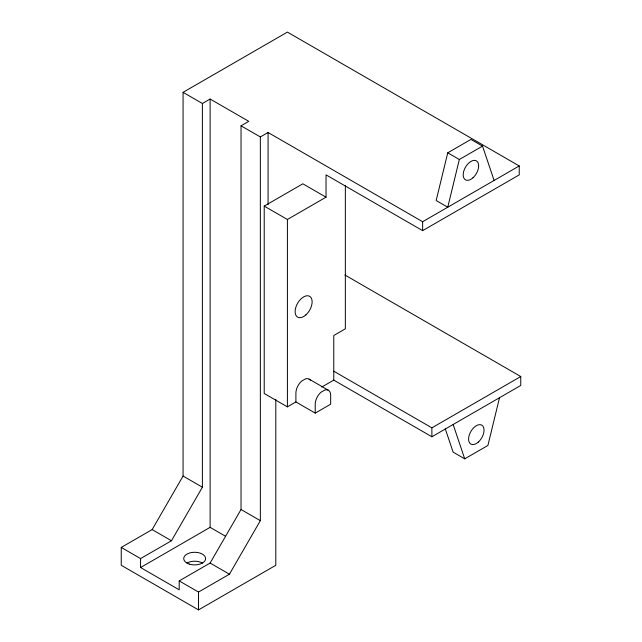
<?xml version="1.0" encoding="UTF-8"?>
<svg xmlns="http://www.w3.org/2000/svg" width="642" height="642" viewBox="0 0 642 642"><rect width="100%" height="100%" fill="white"/><g stroke="black" fill="none" stroke-linecap="round" stroke-linejoin="round"><path stroke-width="0.96" d="M310.319 380.257A10.93 6.308 -60 0 0 305.624 378.812L301.628 381.115A10.93 6.308 -60 0 0 295.898 393.048L295.898 401.956L287.399 406.868L287.399 219.492L326.032 197.182L326.04 174.873L422.637 230.647L519.234 174.873L519.234 165.949L287.399 32.1L183.066 92.336L183.066 476.051L152.154 529.586L121.242 547.433L121.242 565.281L198.522 609.9L275.803 565.281L275.803 399.34M482.527 146.111L470.939 139.418L447.755 152.804L436.159 200.529L447.755 207.222L459.343 159.497L482.527 146.111L494.123 180.45M499.508 397.727L487.912 445.452L464.728 458.837L453.14 452.145L445.307 428.944M121.242 547.433L140.566 558.588L171.478 540.741L202.39 487.198L202.39 103.49L183.066 92.336M140.566 558.588L140.566 567.512L179.206 589.821L179.206 580.898L210.119 563.05L241.031 509.507L241.031 125.8L248.759 121.338L210.119 99.029L202.39 103.49M179.206 580.898L198.522 592.052L229.435 574.205L260.347 520.662L260.347 136.947L241.031 125.8M260.347 136.947L268.075 132.493L422.637 221.723L519.234 165.949M287.399 406.868L264.215 393.482L264.215 206.106L302.847 183.797L326.032 197.182M321.698 387.07L333.768 380.12L431.881 436.769L520.758 385.457L520.758 376.533L344.898 275.001M315.214 413.111L330.67 404.187L330.67 395.279A10.93 6.308 -60 0 0 324.948 389.967L320.944 392.27A10.93 6.308 -60 0 0 315.214 404.195L315.214 413.111L295.898 401.956M140.566 567.512L210.119 527.355L225.575 536.279M333.768 371.196L431.881 427.845L520.758 376.533M447.755 152.804L459.343 159.497M264.215 206.106L287.399 219.492M309.091 379.117L328.407 390.272M183.066 476.051L202.39 487.198M241.031 509.507L260.347 520.662M152.154 529.586L171.478 540.741M210.119 563.05L229.435 574.205M453.14 424.498L464.728 458.837M431.881 427.845L431.881 436.769M422.637 221.723L422.637 230.647M345.356 185.731L345.356 328.808L333.768 335.501L333.768 380.12M268.075 132.493L268.075 204.694M210.119 99.029L210.119 527.355M198.522 592.052L198.522 609.9M186.934 563.05A10.93 6.308 0 0 1 202.39 563.05M305.825 314.941A12.021 6.95 -60 0 0 309.637 296.307A12.021 6.95 -60 0 0 295.416 308.906A12.021 6.95 -60 0 0 305.825 314.941M189.197 564.053A10.93 6.308 0 0 0 205.592 558.588A10.93 6.308 0 0 0 189.197 553.123A10.93 6.308 0 0 0 189.197 564.053M472.937 177.802A10.93 6.308 -60 0 0 476.404 160.877A10.93 6.308 -60 0 0 463.468 172.337A10.93 6.308 -60 0 0 472.937 177.802M478.322 442.073A10.93 6.308 -60 0 0 481.781 425.148A10.93 6.308 -60 0 0 468.853 436.608A10.93 6.308 -60 0 0 478.322 442.073"/></g></svg>
